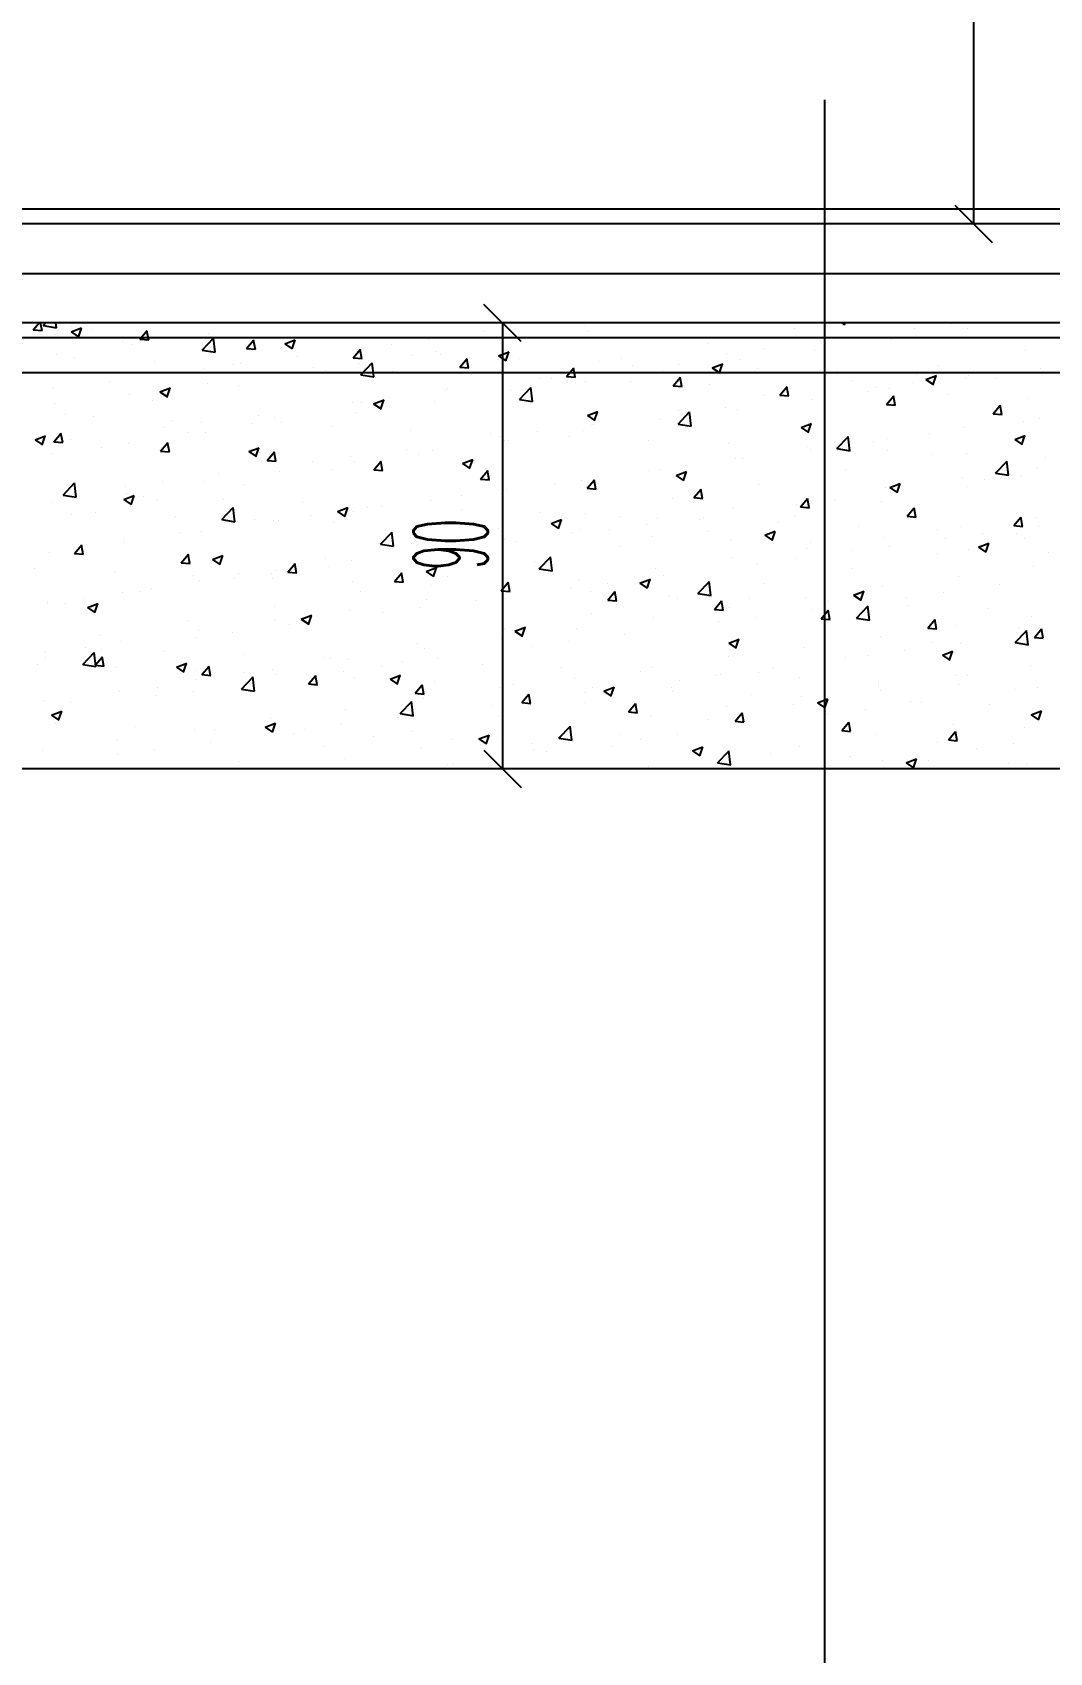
# Model space of a CAD drawing. Extents: x 78 to 306, y -397 to 18.
# Drawn here: x 271.3512 to 271.3922, y -396.7772 to -396.7118 of the extents above; entities that cross this region are included whole.
import ezdxf

# ---------------------------------------------------------------- set-up
doc = ezdxf.new("R2010")
doc.units = 0
doc.header["$LTSCALE"] = 0.5
doc.header["$MEASUREMENT"] = 0
doc.linetypes.add('DASHDOT2', pattern=[0.5, 0.25, -0.125, 0, -0.125])
doc.layers.get('0').update_dxf_attribs({"linetype": 'CONTINUOUS'})
for name, color, linetype in [('AKS', 5, 'DASHDOT2'), ('DUVAR', 6, 'CONTINUOUS'), ('MERDIVEN', 3, 'CONTINUOUS'), ('OLCU', 31, 'CONTINUOUS'), ('SIVA', 7, 'CONTINUOUS'), ('TARAMA', 8, 'CONTINUOUS')]:
    doc.layers.add(name, color=color, linetype=linetype)
doc.styles.add('OLCUIC', font='ROMANS.SHX', dxfattribs={"width": 0.4, "height": 0.15})

msp = doc.modelspace()

# ---------------------------------------------------------------- linework, layer by layer
at = {"color": 0, "linetype": 'ByBlock'}
for p, q in [((271.388394, -396.71881), (271.389894, -396.72031)), ((271.370894, -396.72431), (271.369394, -396.72281)), ((271.369394, -396.74081), (271.370894, -396.74231))]:
    msp.add_line(p, q, dxfattribs=at)
at = {"layer": 'AKS'}
for p, q in [((271.383144, -396.83956), (271.383144, -396.35156)), ((271.333144, -396.72156), (271.625144, -396.72156)), ((271.333144, -396.72556), (271.629144, -396.72556))]:
    msp.add_line(p, q, dxfattribs=at)
at = {"layer": 'DUVAR'}
for p, q in [((271.422144, -396.71956), (271.335644, -396.71956)), ((271.422144, -396.72356), (271.335644, -396.72356))]:
    msp.add_line(p, q, dxfattribs=at)
at = {"layer": 'MERDIVEN'}
msp.add_line((271.404144, -396.74156), (271.262144, -396.74156), dxfattribs=at)
at = {"layer": 'OLCU', "ltscale": 1.4}
for p, q in [((271.389144, -396.61356), (271.389144, -396.71956)), ((271.370144, -396.72356), (271.370144, -396.74156))]:
    msp.add_line(p, q, dxfattribs=at)
at = {"layer": 'SIVA', "ltscale": 1.4}
for p, q in [((271.336244, -396.71896), (271.421544, -396.71896)), ((271.421544, -396.72416), (271.335644, -396.72416))]:
    msp.add_line(p, q, dxfattribs=at)
at = {"layer": 'TARAMA'}
for p, q in [((271.351208, -396.72384), (271.351442, -396.72356)), ((271.351208, -396.72384), (271.351566, -396.723871)), ((271.351561, -396.723872), (271.351503, -396.72356)), ((271.351612, -396.723668), (271.351716, -396.72356)), ((271.351612, -396.723668), (271.352146, -396.723751)), ((271.35214, -396.723751), (271.352118, -396.72356)), ((271.352737, -396.723924), (271.353157, -396.723763)), ((271.352737, -396.723924), (271.353035, -396.724125)), ((271.352754, -396.723692), (271.352754, -396.723692)), ((271.35303, -396.724127), (271.353151, -396.723764)), ((271.353599, -396.723843), (271.353599, -396.723843)), ((271.355511, -396.724216), (271.355801, -396.723871)), ((271.355864, -396.724249), (271.355795, -396.723873)), ((271.358295, -396.723986), (271.358295, -396.723986)), ((271.361376, -396.723564), (271.361376, -396.723564)), ((271.36942, -396.723919), (271.36942, -396.723919)), ((271.373501, -396.723668), (271.373501, -396.723668)), ((271.373561, -396.723921), (271.373561, -396.723921)), ((271.381937, -396.723784), (271.381937, -396.723784)), ((271.383839, -396.72356), (271.383945, -396.723632)), ((271.383939, -396.723633), (271.383964, -396.72356)), ((271.386759, -396.723795), (271.386759, -396.723795)), ((271.388261, -396.723597), (271.388261, -396.723597)), ((271.388913, -396.723789), (271.388913, -396.723789)), ((271.351622, -396.724164), (271.351622, -396.724164)), ((271.352097, -396.724041), (271.352097, -396.724041)), ((271.354825, -396.724299), (271.354825, -396.724299)), ((271.355179, -396.724436), (271.355179, -396.724436)), ((271.355511, -396.724216), (271.35587, -396.724247)), ((271.358016, -396.724661), (271.358483, -396.724174)), ((271.358016, -396.724661), (271.358549, -396.724744)), ((271.358028, -396.724435), (271.358028, -396.724435)), ((271.358543, -396.724744), (271.358477, -396.724174)), ((271.359815, -396.724593), (271.360104, -396.724248)), ((271.359815, -396.724593), (271.360173, -396.724624)), ((271.360168, -396.724625), (271.360098, -396.724249)), ((271.361231, -396.72457), (271.361231, -396.72457)), ((271.36136, -396.724404), (271.36178, -396.724243)), ((271.36136, -396.724404), (271.361658, -396.724606)), ((271.361652, -396.724607), (271.361774, -396.724245)), ((271.364118, -396.724969), (271.364408, -396.724624)), ((271.364471, -396.725002), (271.364402, -396.724626)), ((271.365646, -396.724415), (271.365646, -396.724415)), ((271.367148, -396.724218), (271.367148, -396.724218)), ((271.370002, -396.724269), (271.370002, -396.724269)), ((271.370531, -396.724305), (271.370531, -396.724305)), ((271.378438, -396.724385), (271.378438, -396.724385)), ((271.380697, -396.724593), (271.380697, -396.724593)), ((271.382716, -396.724661), (271.382716, -396.724661)), ((271.382969, -396.724293), (271.382969, -396.724293)), ((271.385832, -396.724212), (271.385832, -396.724212)), ((271.391227, -396.724683), (271.391227, -396.724683)), ((271.352148, -396.72482), (271.352148, -396.72482)), ((271.352888, -396.72497), (271.352888, -396.72497)), ((271.35609, -396.725105), (271.35609, -396.725105)), ((271.359293, -396.725241), (271.359293, -396.725241)), ((271.359584, -396.725213), (271.359584, -396.725213)), ((271.361857, -396.724914), (271.361857, -396.724914)), ((271.364118, -396.724969), (271.364477, -396.725)), ((271.364334, -396.725177), (271.364334, -396.725177)), ((271.364419, -396.725654), (271.364886, -396.725167)), ((271.364434, -396.724705), (271.364434, -396.724705)), ((271.364947, -396.725737), (271.36488, -396.725167)), ((271.366503, -396.724869), (271.366503, -396.724869)), ((271.36745, -396.724727), (271.36745, -396.724727)), ((271.367637, -396.724841), (271.367637, -396.724841)), ((271.368422, -396.725346), (271.368711, -396.725001)), ((271.368422, -396.725346), (271.368781, -396.725377)), ((271.368775, -396.725378), (271.368705, -396.725002)), ((271.369983, -396.724885), (271.370403, -396.724724)), ((271.369983, -396.724885), (271.370281, -396.725086)), ((271.370275, -396.725088), (271.370397, -396.724725)), ((271.37084, -396.724976), (271.37084, -396.724976)), ((271.374043, -396.725111), (271.374043, -396.725111)), ((271.374939, -396.724985), (271.374939, -396.724985)), ((271.375406, -396.725289), (271.375406, -396.725289)), ((271.377246, -396.725247), (271.377246, -396.725247)), ((271.378605, -396.725365), (271.379025, -396.725204)), ((271.378898, -396.725568), (271.37902, -396.725206)), ((271.379195, -396.72479), (271.379195, -396.72479)), ((271.379685, -396.725046), (271.379685, -396.725046)), ((271.387728, -396.725283), (271.387728, -396.725283)), ((271.354293, -396.72591), (271.354293, -396.72591)), ((271.358082, -396.725411), (271.358082, -396.725411)), ((271.358222, -396.725984), (271.358222, -396.725984)), ((271.361303, -396.725561), (271.361303, -396.725561)), ((271.362496, -396.725376), (271.362496, -396.725376)), ((271.363004, -396.72547), (271.363004, -396.72547)), ((271.364419, -396.725654), (271.364953, -396.725737)), ((271.365699, -396.725511), (271.365699, -396.725511)), ((271.368902, -396.725647), (271.368902, -396.725647)), ((271.37144, -396.725586), (271.37144, -396.725586)), ((271.371631, -396.725786), (271.371631, -396.725786)), ((271.372105, -396.725782), (271.372105, -396.725782)), ((271.372725, -396.725722), (271.373015, -396.725377)), ((271.372725, -396.725722), (271.373084, -396.725753)), ((271.373078, -396.725755), (271.373009, -396.725379)), ((271.373133, -396.725588), (271.373133, -396.725588)), ((271.373488, -396.725918), (271.373488, -396.725918)), ((271.375308, -396.725917), (271.375308, -396.725917)), ((271.376605, -396.725468), (271.376605, -396.725468)), ((271.377029, -396.726099), (271.377318, -396.725754)), ((271.377382, -396.726131), (271.377313, -396.725755)), ((271.378605, -396.725365), (271.378904, -396.725567)), ((271.380449, -396.725382), (271.380449, -396.725382)), ((271.383652, -396.725517), (271.383652, -396.725517)), ((271.384229, -396.725884), (271.384229, -396.725884)), ((271.386682, -396.725963), (271.386682, -396.725963)), ((271.386855, -396.725653), (271.386855, -396.725653)), ((271.387228, -396.725846), (271.387648, -396.725685)), ((271.387228, -396.725846), (271.387527, -396.726047)), ((271.387521, -396.726049), (271.387642, -396.725686)), ((271.38884, -396.725787), (271.38884, -396.725787)), ((271.388955, -396.725664), (271.388955, -396.725664)), ((271.390058, -396.725788), (271.390058, -396.725788)), ((271.39187, -396.725402), (271.39187, -396.725402)), ((271.352021, -396.726209), (271.352021, -396.726209)), ((271.355106, -396.726433), (271.355106, -396.726433)), ((271.356318, -396.72634), (271.356739, -396.726178)), ((271.356318, -396.72634), (271.356617, -396.726541)), ((271.356611, -396.726542), (271.356733, -396.72618)), ((271.359505, -396.72607), (271.359505, -396.72607)), ((271.36557, -396.726584), (271.36557, -396.726584)), ((271.367842, -396.726285), (271.367842, -396.726285)), ((271.367941, -396.726187), (271.367941, -396.726187)), ((271.370458, -396.726302), (271.370458, -396.726302)), ((271.370822, -396.726647), (271.37129, -396.72616)), ((271.370822, -396.726647), (271.371356, -396.72673)), ((271.37135, -396.72673), (271.371284, -396.72616)), ((271.377029, -396.726099), (271.377388, -396.72613)), ((271.378511, -396.726053), (271.378511, -396.726053)), ((271.38073, -396.726484), (271.38073, -396.726484)), ((271.381333, -396.726475), (271.381622, -396.72613)), ((271.381333, -396.726475), (271.381691, -396.726506)), ((271.381685, -396.726508), (271.381616, -396.726132)), ((271.381714, -396.726188), (271.381714, -396.726188)), ((271.384917, -396.726323), (271.384917, -396.726323)), ((271.38518, -396.726161), (271.38518, -396.726161)), ((271.385636, -396.726852), (271.385925, -396.726507)), ((271.385759, -396.726209), (271.385759, -396.726209)), ((271.385989, -396.726884), (271.38592, -396.726508)), ((271.38812, -396.726459), (271.38812, -396.726459)), ((271.391323, -396.726594), (271.391323, -396.726594)), ((271.352075, -396.726818), (271.352075, -396.726818)), ((271.352507, -396.727272), (271.352507, -396.727272)), ((271.356006, -396.726671), (271.356006, -396.726671)), ((271.360278, -396.727281), (271.360278, -396.727281)), ((271.364068, -396.726782), (271.364068, -396.726782)), ((271.364261, -396.727174), (271.364261, -396.727174)), ((271.364442, -396.726787), (271.364442, -396.726787)), ((271.364941, -396.72682), (271.365361, -396.726659)), ((271.364941, -396.72682), (271.36524, -396.727021)), ((271.365234, -396.727023), (271.365355, -396.72666)), ((271.367377, -396.726724), (271.367377, -396.726724)), ((271.373564, -396.727301), (271.373984, -396.727139)), ((271.373564, -396.727301), (271.373862, -396.727502)), ((271.373857, -396.727503), (271.373978, -396.727141)), ((271.377226, -396.72764), (271.377693, -396.727153)), ((271.377231, -396.727085), (271.377231, -396.727085)), ((271.377617, -396.727157), (271.377617, -396.727157)), ((271.377754, -396.727723), (271.377687, -396.727154)), ((271.379119, -396.726959), (271.379119, -396.726959)), ((271.379612, -396.727043), (271.379612, -396.727043)), ((271.381391, -396.72666), (271.381391, -396.72666)), ((271.382643, -396.726659), (271.382643, -396.726659)), ((271.385636, -396.726852), (271.385995, -396.726883)), ((271.38994, -396.727228), (271.390229, -396.726883)), ((271.38994, -396.727228), (271.390298, -396.72726)), ((271.390293, -396.727261), (271.390223, -396.726885)), ((271.353632, -396.727349), (271.353632, -396.727349)), ((271.356504, -396.727778), (271.356504, -396.727778)), ((271.356835, -396.727485), (271.356835, -396.727485)), ((271.358006, -396.72758), (271.358006, -396.72758)), ((271.360038, -396.72762), (271.360038, -396.72762)), ((271.360943, -396.727388), (271.360943, -396.727388)), ((271.36123, -396.727558), (271.36123, -396.727558)), ((271.36324, -396.727755), (271.36324, -396.727755)), ((271.366443, -396.727891), (271.366443, -396.727891)), ((271.371555, -396.727955), (271.371555, -396.727955)), ((271.373415, -396.727915), (271.373415, -396.727915)), ((271.373731, -396.727686), (271.373731, -396.727686)), ((271.373827, -396.727656), (271.373827, -396.727656)), ((271.376532, -396.727465), (271.376532, -396.727465)), ((271.377226, -396.72764), (271.377759, -396.727723)), ((271.382187, -396.727781), (271.382607, -396.72762)), ((271.382187, -396.727781), (271.382485, -396.727982)), ((271.382479, -396.727984), (271.382601, -396.727621)), ((271.388767, -396.727784), (271.388767, -396.727784)), ((271.391166, -396.727532), (271.391166, -396.727532)), ((271.391797, -396.7274), (271.391797, -396.7274)), ((271.351277, -396.728275), (271.351697, -396.728113)), ((271.351277, -396.728275), (271.351576, -396.728476)), ((271.35157, -396.728477), (271.351691, -396.728115)), ((271.35204, -396.728353), (271.352329, -396.728008)), ((271.35204, -396.728353), (271.352399, -396.728384)), ((271.352393, -396.728385), (271.352324, -396.728009)), ((271.352715, -396.728277), (271.352715, -396.728277)), ((271.353944, -396.728589), (271.353944, -396.728589)), ((271.355033, -396.728431), (271.355033, -396.728431)), ((271.356344, -396.728729), (271.356633, -396.728384)), ((271.356697, -396.728762), (271.356627, -396.728386)), ((271.357443, -396.727988), (271.357443, -396.727988)), ((271.358149, -396.727981), (271.358149, -396.727981)), ((271.3599, -396.728755), (271.36032, -396.728594)), ((271.360192, -396.728958), (271.360314, -396.728595)), ((271.369646, -396.728026), (271.369646, -396.728026)), ((271.370053, -396.728153), (271.370053, -396.728153)), ((271.370232, -396.728286), (271.370232, -396.728286)), ((271.370385, -396.728299), (271.370385, -396.728299)), ((271.372849, -396.728161), (271.372849, -396.728161)), ((271.376052, -396.728297), (271.376052, -396.728297)), ((271.379255, -396.728432), (271.379255, -396.728432)), ((271.382458, -396.728567), (271.382458, -396.728567)), ((271.383602, -396.728527), (271.383602, -396.728527)), ((271.383629, -396.728634), (271.384097, -396.728146)), ((271.384157, -396.728717), (271.384091, -396.728147)), ((271.385104, -396.72833), (271.385104, -396.72833)), ((271.385686, -396.728206), (271.385686, -396.728206)), ((271.387376, -396.728031), (271.387376, -396.728031)), ((271.39081, -396.728262), (271.39123, -396.7281)), ((271.39081, -396.728262), (271.391108, -396.728463)), ((271.390979, -396.728263), (271.390979, -396.728263)), ((271.391102, -396.728464), (271.391224, -396.728102)), ((271.352002, -396.728815), (271.352002, -396.728815)), ((271.356344, -396.728729), (271.356702, -396.728761)), ((271.3599, -396.728755), (271.360198, -396.728957)), ((271.360647, -396.729106), (271.360937, -396.728761)), ((271.360647, -396.729106), (271.361006, -396.729137)), ((271.361, -396.729139), (271.360931, -396.728762)), ((271.362489, -396.729148), (271.362489, -396.729148)), ((271.363991, -396.728951), (271.363991, -396.728951)), ((271.364188, -396.729172), (271.364188, -396.729172)), ((271.364951, -396.729482), (271.36524, -396.729137)), ((271.365304, -396.729515), (271.365234, -396.729139)), ((271.366264, -396.728651), (271.366264, -396.728651)), ((271.366733, -396.728887), (271.366733, -396.728887)), ((271.367304, -396.728722), (271.367304, -396.728722)), ((271.368523, -396.729236), (271.368943, -396.729075)), ((271.368523, -396.729236), (271.368821, -396.729437)), ((271.368815, -396.729439), (271.368937, -396.729076)), ((271.379539, -396.72904), (271.379539, -396.72904)), ((271.379813, -396.729026), (271.379813, -396.729026)), ((271.38257, -396.728656), (271.38257, -396.728656)), ((271.383629, -396.728634), (271.384163, -396.728716)), ((271.385661, -396.728702), (271.385661, -396.728702)), ((271.38748, -396.728863), (271.38748, -396.728863)), ((271.388864, -396.728838), (271.388864, -396.728838)), ((271.390033, -396.729627), (271.3905, -396.72914)), ((271.39056, -396.72971), (271.390494, -396.72914)), ((271.392067, -396.728973), (271.392067, -396.728973)), ((271.3587, -396.729647), (271.3587, -396.729647)), ((271.361157, -396.729556), (271.361157, -396.729556)), ((271.363234, -396.729488), (271.363234, -396.729488)), ((271.364951, -396.729482), (271.36531, -396.729514)), ((271.369254, -396.729859), (271.369544, -396.729514)), ((271.369254, -396.729859), (271.369613, -396.72989)), ((271.369607, -396.729892), (271.369538, -396.729515)), ((271.373342, -396.729913), (271.373342, -396.729913)), ((271.373558, -396.730235), (271.373847, -396.729891)), ((271.373911, -396.730268), (271.373841, -396.729892)), ((271.376038, -396.729523), (271.376038, -396.729523)), ((271.376459, -396.729463), (271.376459, -396.729463)), ((271.377145, -396.729716), (271.377566, -396.729555)), ((271.377145, -396.729716), (271.377444, -396.729918)), ((271.377438, -396.729919), (271.37756, -396.729557)), ((271.37754, -396.729326), (271.37754, -396.729326)), ((271.383981, -396.729464), (271.383981, -396.729464)), ((271.388694, -396.729781), (271.388694, -396.729781)), ((271.389587, -396.729898), (271.389587, -396.729898)), ((271.390033, -396.729627), (271.390566, -396.729709)), ((271.391089, -396.7297), (271.391089, -396.7297)), ((271.391725, -396.729397), (271.391725, -396.729397)), ((271.352408, -396.730506), (271.352875, -396.730019)), ((271.352408, -396.730506), (271.352941, -396.730589)), ((271.352463, -396.730415), (271.352463, -396.730415)), ((271.352935, -396.730589), (271.352869, -396.730019)), ((271.354859, -396.73069), (271.355279, -396.730529)), ((271.354925, -396.730144), (271.354925, -396.730144)), ((271.35496, -396.730428), (271.35496, -396.730428)), ((271.355151, -396.730893), (271.355273, -396.730531)), ((271.355666, -396.73055), (271.355666, -396.73055)), ((271.356427, -396.729946), (271.356427, -396.729946)), ((271.358076, -396.729978), (271.358076, -396.729978)), ((271.359735, -396.730088), (271.359735, -396.730088)), ((271.368474, -396.730519), (271.368474, -396.730519)), ((271.369976, -396.730321), (271.369976, -396.730321)), ((271.370312, -396.730297), (271.370312, -396.730297)), ((271.372249, -396.730022), (271.372249, -396.730022)), ((271.373558, -396.730235), (271.373917, -396.730267)), ((271.377862, -396.730612), (271.378151, -396.730267)), ((271.378214, -396.730645), (271.378145, -396.730268)), ((271.380482, -396.730064), (271.380482, -396.730064)), ((271.385613, -396.730204), (271.385613, -396.730204)), ((271.385768, -396.730197), (271.386188, -396.730036)), ((271.385768, -396.730197), (271.386067, -396.730398)), ((271.385798, -396.730397), (271.385798, -396.730397)), ((271.386061, -396.7304), (271.386182, -396.730037)), ((271.388918, -396.730181), (271.388918, -396.730181)), ((271.351929, -396.730812), (271.351929, -396.730812)), ((271.353728, -396.731221), (271.353728, -396.731221)), ((271.354859, -396.73069), (271.355157, -396.730892)), ((271.356236, -396.730689), (271.356236, -396.730689)), ((271.358811, -396.731499), (271.359278, -396.731012)), ((271.358869, -396.730686), (271.358869, -396.730686)), ((271.359339, -396.731582), (271.359272, -396.731012)), ((271.362072, -396.730821), (271.362072, -396.730821)), ((271.363481, -396.731171), (271.363901, -396.73101)), ((271.363481, -396.731171), (271.36378, -396.731372)), ((271.363774, -396.731374), (271.363896, -396.731011)), ((271.364115, -396.731169), (271.364115, -396.731169)), ((271.364685, -396.731018), (271.364685, -396.731018)), ((271.365275, -396.730956), (271.365275, -396.730956)), ((271.367231, -396.730719), (271.367231, -396.730719)), ((271.368478, -396.731092), (271.368478, -396.731092)), ((271.371681, -396.731227), (271.371681, -396.731227)), ((271.376983, -396.730665), (271.376983, -396.730665)), ((271.377862, -396.730612), (271.37822, -396.730643)), ((271.379466, -396.731038), (271.379466, -396.731038)), ((271.382024, -396.730894), (271.382024, -396.730894)), ((271.382165, -396.730988), (271.382454, -396.730644)), ((271.382165, -396.730988), (271.382524, -396.73102)), ((271.382518, -396.731021), (271.382449, -396.730645)), ((271.382497, -396.730654), (271.382497, -396.730654)), ((271.383526, -396.730696), (271.383526, -396.730696)), ((271.385419, -396.730781), (271.385419, -396.730781)), ((271.386469, -396.731365), (271.386758, -396.73102)), ((271.386822, -396.731398), (271.386752, -396.731022)), ((271.352737, -396.731289), (271.352737, -396.731289)), ((271.356931, -396.731356), (271.356931, -396.731356)), ((271.358811, -396.731499), (271.359345, -396.731582)), ((271.360134, -396.731492), (271.360134, -396.731492)), ((271.360911, -396.731515), (271.360911, -396.731515)), ((271.361084, -396.731553), (271.361084, -396.731553)), ((271.362413, -396.731317), (271.362413, -396.731317)), ((271.363337, -396.731627), (271.363337, -396.731627)), ((271.36654, -396.731762), (271.36654, -396.731762)), ((271.369985, -396.731866), (271.369985, -396.731866)), ((271.372104, -396.731652), (271.372524, -396.73149)), ((271.372104, -396.731652), (271.372403, -396.731853)), ((271.372397, -396.731854), (271.372518, -396.731492)), ((271.373484, -396.731266), (271.373484, -396.731266)), ((271.374884, -396.731362), (271.374884, -396.731362)), ((271.375962, -396.731692), (271.375962, -396.731692)), ((271.376386, -396.73146), (271.376386, -396.73146)), ((271.378087, -396.731498), (271.378087, -396.731498)), ((271.378234, -396.731393), (271.378234, -396.731393)), ((271.38129, -396.731633), (271.38129, -396.731633)), ((271.38192, -396.731382), (271.38192, -396.731382)), ((271.384493, -396.731768), (271.384493, -396.731768)), ((271.386469, -396.731365), (271.386827, -396.731396)), ((271.388621, -396.731779), (271.388621, -396.731779)), ((271.390772, -396.731741), (271.391062, -396.731397)), ((271.390772, -396.731741), (271.391131, -396.731773)), ((271.391125, -396.731774), (271.391056, -396.731398)), ((271.391652, -396.731394), (271.391652, -396.731394)), ((271.391783, -396.731768), (271.391783, -396.731768)), ((271.352873, -396.732866), (271.353162, -396.732521)), ((271.353226, -396.732899), (271.353156, -396.732523)), ((271.353347, -396.732511), (271.353347, -396.732511)), ((271.354849, -396.732313), (271.354849, -396.732313)), ((271.354887, -396.732425), (271.354887, -396.732425)), ((271.357121, -396.732014), (271.357121, -396.732014)), ((271.358003, -396.731976), (271.358003, -396.731976)), ((271.365214, -396.732492), (271.365682, -396.732005)), ((271.365214, -396.732492), (271.365748, -396.732575)), ((271.365742, -396.732575), (271.365676, -396.732005)), ((271.366485, -396.732467), (271.366485, -396.732467)), ((271.369743, -396.731898), (271.369743, -396.731898)), ((271.370239, -396.732294), (271.370239, -396.732294)), ((271.37067, -396.732389), (271.37067, -396.732389)), ((271.372946, -396.732033), (271.372946, -396.732033)), ((271.373269, -396.73191), (271.373269, -396.73191)), ((271.37446, -396.73189), (271.37446, -396.73189)), ((271.376149, -396.732168), (271.376149, -396.732168)), ((271.37842, -396.731982), (271.37842, -396.731982)), ((271.379352, -396.732304), (271.379352, -396.732304)), ((271.380727, -396.732132), (271.381147, -396.731971)), ((271.380727, -396.732132), (271.381025, -396.732333)), ((271.381019, -396.732335), (271.381141, -396.731972)), ((271.382555, -396.732439), (271.382555, -396.732439)), ((271.38554, -396.732201), (271.38554, -396.732201)), ((271.387696, -396.731904), (271.387696, -396.731904)), ((271.388009, -396.732265), (271.388009, -396.732265)), ((271.38935, -396.732613), (271.38977, -396.732451)), ((271.389511, -396.732067), (271.389511, -396.732067)), ((271.389642, -396.732815), (271.389764, -396.732453)), ((271.390898, -396.732039), (271.390898, -396.732039)), ((271.391209, -396.73228), (271.391209, -396.73228)), ((271.351857, -396.73281), (271.351857, -396.73281)), ((271.352873, -396.732866), (271.353231, -396.732897)), ((271.357176, -396.733242), (271.357466, -396.732898)), ((271.357529, -396.733275), (271.35746, -396.732899)), ((271.35844, -396.733106), (271.35886, -396.732945)), ((271.35844, -396.733106), (271.358738, -396.733307)), ((271.358733, -396.733309), (271.358854, -396.732946)), ((271.362986, -396.733068), (271.362986, -396.733068)), ((271.364042, -396.733166), (271.364042, -396.733166)), ((271.366896, -396.732886), (271.366896, -396.732886)), ((271.367158, -396.732717), (271.367158, -396.732717)), ((271.368398, -396.732688), (271.368398, -396.732688)), ((271.371422, -396.733184), (271.371422, -396.733184)), ((271.371618, -396.733485), (271.372085, -396.732998)), ((271.372146, -396.733568), (271.372079, -396.732998)), ((271.374921, -396.732583), (271.374921, -396.732583)), ((271.379393, -396.733035), (271.379393, -396.733035)), ((271.381947, -396.733063), (271.381947, -396.733063)), ((271.382424, -396.732651), (271.382424, -396.732651)), ((271.38422, -396.732764), (271.38422, -396.732764)), ((271.385758, -396.732574), (271.385758, -396.732574)), ((271.38771, -396.732881), (271.38771, -396.732881)), ((271.388961, -396.73271), (271.388961, -396.73271)), ((271.38935, -396.732613), (271.389648, -396.732814)), ((271.392164, -396.732845), (271.392164, -396.732845)), ((271.35127, -396.733465), (271.35127, -396.733465)), ((271.354472, -396.7336), (271.354472, -396.7336)), ((271.357176, -396.733242), (271.357535, -396.733274)), ((271.357675, -396.733736), (271.357675, -396.733736)), ((271.359487, -396.733668), (271.359487, -396.733668)), ((271.360834, -396.733684), (271.360834, -396.733684)), ((271.361011, -396.733551), (271.361011, -396.733551)), ((271.36148, -396.733619), (271.361769, -396.733274)), ((271.36148, -396.733619), (271.361838, -396.73365)), ((271.361833, -396.733652), (271.361763, -396.733276)), ((271.363107, -396.733384), (271.363107, -396.733384)), ((271.365783, -396.733995), (271.366073, -396.733651)), ((271.366136, -396.734028), (271.366067, -396.733652)), ((271.367063, -396.733587), (271.367483, -396.733425)), ((271.367063, -396.733587), (271.367361, -396.733788)), ((271.367355, -396.733789), (271.367477, -396.733427)), ((271.367923, -396.733784), (271.367923, -396.733784)), ((271.371618, -396.733485), (271.372152, -396.733568)), ((271.376313, -396.733457), (271.376313, -396.733457)), ((271.376656, -396.733759), (271.376656, -396.733759)), ((271.380445, -396.73326), (271.380445, -396.73326)), ((271.384211, -396.733482), (271.384211, -396.733482)), ((271.388548, -396.733776), (271.388548, -396.733776)), ((271.391579, -396.733392), (271.391579, -396.733392)), ((271.354814, -396.734423), (271.354814, -396.734423)), ((271.355543, -396.73438), (271.355543, -396.73438)), ((271.355988, -396.734269), (271.355988, -396.734269)), ((271.357931, -396.733973), (271.357931, -396.733973)), ((271.359332, -396.733881), (271.359332, -396.733881)), ((271.360878, -396.733871), (271.360878, -396.733871)), ((271.364081, -396.734006), (271.364081, -396.734006)), ((271.364424, -396.734385), (271.364424, -396.734385)), ((271.365783, -396.733995), (271.366142, -396.734027)), ((271.367284, -396.734142), (271.367284, -396.734142)), ((271.370087, -396.734372), (271.370376, -396.734027)), ((271.370087, -396.734372), (271.370446, -396.734403)), ((271.370166, -396.734291), (271.370166, -396.734291)), ((271.37044, -396.734405), (271.37037, -396.734029)), ((271.370487, -396.734277), (271.370487, -396.734277)), ((271.372881, -396.734256), (271.372881, -396.734256)), ((271.373196, -396.733907), (271.373196, -396.733907)), ((271.37369, -396.734412), (271.37369, -396.734412)), ((271.374383, -396.734058), (271.374383, -396.734058)), ((271.374391, -396.734748), (271.37468, -396.734404)), ((271.374743, -396.734781), (271.374674, -396.734405)), ((271.375686, -396.734067), (271.376106, -396.733906)), ((271.375686, -396.734067), (271.375984, -396.734269)), ((271.375978, -396.73427), (271.3761, -396.733907)), ((271.378021, -396.734478), (271.378489, -396.733991)), ((271.378021, -396.734478), (271.378555, -396.734561)), ((271.378549, -396.734561), (271.378483, -396.733991)), ((271.380712, -396.734082), (271.380712, -396.734082)), ((271.384308, -396.734548), (271.384728, -396.734386)), ((271.384601, -396.734751), (271.384723, -396.734388)), ((271.385467, -396.734198), (271.385467, -396.734198)), ((271.387932, -396.734433), (271.387932, -396.734433)), ((271.390205, -396.734134), (271.390205, -396.734134)), ((271.351769, -396.734877), (271.351769, -396.734877)), ((271.351784, -396.734807), (271.351784, -396.734807)), ((271.352489, -396.734869), (271.352489, -396.734869)), ((271.353271, -396.734679), (271.353271, -396.734679)), ((271.353399, -396.735041), (271.353819, -396.73488)), ((271.353399, -396.735041), (271.353697, -396.735243)), ((271.353691, -396.735244), (271.353813, -396.734882)), ((271.360925, -396.734986), (271.360925, -396.734986)), ((271.36682, -396.735054), (271.36682, -396.735054)), ((271.367085, -396.734714), (271.367085, -396.734714)), ((271.369092, -396.734755), (271.369092, -396.734755)), ((271.374391, -396.734748), (271.374749, -396.73478)), ((271.376893, -396.734548), (271.376893, -396.734548)), ((271.377213, -396.734683), (271.377213, -396.734683)), ((271.378694, -396.735125), (271.378983, -396.73478)), ((271.378694, -396.735125), (271.379053, -396.735156)), ((271.379047, -396.735158), (271.378978, -396.734782)), ((271.37932, -396.735032), (271.37932, -396.735032)), ((271.380096, -396.734683), (271.380096, -396.734683)), ((271.382351, -396.734648), (271.382351, -396.734648)), ((271.382641, -396.73513), (271.382641, -396.73513)), ((271.382998, -396.735501), (271.383287, -396.735157)), ((271.383299, -396.734818), (271.383299, -396.734818)), ((271.384308, -396.734548), (271.384607, -396.734749)), ((271.384425, -396.735471), (271.384892, -396.734984)), ((271.384952, -396.735554), (271.384886, -396.734985)), ((271.38643, -396.734631), (271.38643, -396.734631)), ((271.386502, -396.734954), (271.386502, -396.734954)), ((271.389705, -396.735089), (271.389705, -396.735089)), ((271.357426, -396.735586), (271.357426, -396.735586)), ((271.360938, -396.735548), (271.360938, -396.735548)), ((271.361528, -396.735751), (271.361528, -396.735751)), ((271.362021, -396.735522), (271.362442, -396.735361)), ((271.362021, -396.735522), (271.36232, -396.735723)), ((271.362314, -396.735725), (271.362436, -396.735362)), ((271.363969, -396.735164), (271.363969, -396.735164)), ((271.365318, -396.735252), (271.365318, -396.735252)), ((271.373714, -396.735283), (271.373714, -396.735283)), ((271.37624, -396.735455), (271.37624, -396.735455)), ((271.378867, -396.735627), (271.378867, -396.735627)), ((271.380369, -396.735429), (271.380369, -396.735429)), ((271.382998, -396.735501), (271.383356, -396.735533)), ((271.38335, -396.735534), (271.383281, -396.735158)), ((271.384425, -396.735471), (271.384958, -396.735554)), ((271.387301, -396.735878), (271.38759, -396.735533)), ((271.387654, -396.735911), (271.387585, -396.735535)), ((271.388475, -396.735773), (271.388475, -396.735773)), ((271.391506, -396.735389), (271.391506, -396.735389)), ((271.353927, -396.736187), (271.353927, -396.736187)), ((271.354741, -396.73642), (271.354741, -396.73642)), ((271.357754, -396.736248), (271.357754, -396.736248)), ((271.357858, -396.73597), (271.357858, -396.73597)), ((271.359256, -396.73605), (271.359256, -396.73605)), ((271.370093, -396.736289), (271.370093, -396.736289)), ((271.370215, -396.735884), (271.370215, -396.735884)), ((271.370644, -396.736002), (271.371064, -396.735841)), ((271.370644, -396.736002), (271.370943, -396.736204)), ((271.370937, -396.736205), (271.371058, -396.735843)), ((271.372805, -396.736425), (271.372805, -396.736425)), ((271.373123, -396.735905), (271.373123, -396.735905)), ((271.375077, -396.736126), (271.375077, -396.736126)), ((271.379267, -396.736483), (271.379687, -396.736322)), ((271.37956, -396.736686), (271.379681, -396.736323)), ((271.385394, -396.736196), (271.385394, -396.736196)), ((271.387301, -396.735878), (271.38766, -396.735909)), ((271.387462, -396.736461), (271.387462, -396.736461)), ((271.390828, -396.736464), (271.391296, -396.735977)), ((271.390828, -396.736464), (271.391362, -396.736547)), ((271.390962, -396.73586), (271.390962, -396.73586)), ((271.391356, -396.736547), (271.39129, -396.735978)), ((271.391605, -396.736254), (271.391894, -396.73591)), ((271.391605, -396.736254), (271.391963, -396.736286)), ((271.391958, -396.736287), (271.391888, -396.735911)), ((271.351692, -396.737046), (271.351692, -396.737046)), ((271.351711, -396.736804), (271.351711, -396.736804)), ((271.353203, -396.737344), (271.35367, -396.736857)), ((271.353304, -396.736666), (271.353304, -396.736666)), ((271.353731, -396.737427), (271.353664, -396.736857)), ((271.353705, -396.737379), (271.353994, -396.737034)), ((271.353965, -396.736747), (271.353965, -396.736747)), ((271.354058, -396.737412), (271.353989, -396.737036)), ((271.356507, -396.736802), (271.356507, -396.736802)), ((271.35971, -396.736937), (271.35971, -396.736937)), ((271.362913, -396.737072), (271.362913, -396.737072)), ((271.363216, -396.737085), (271.363216, -396.737085)), ((271.366715, -396.736485), (271.366715, -396.736485)), ((271.367012, -396.736711), (271.367012, -396.736711)), ((271.371303, -396.736623), (271.371303, -396.736623)), ((271.379247, -396.73703), (271.379247, -396.73703)), ((271.379267, -396.736483), (271.379565, -396.736684)), ((271.382278, -396.736646), (271.382278, -396.736646)), ((271.383963, -396.737062), (271.383963, -396.737062)), ((271.384852, -396.736998), (271.384852, -396.736998)), ((271.386354, -396.7368), (271.386354, -396.7368)), ((271.38789, -396.736963), (271.38831, -396.736802)), ((271.38789, -396.736963), (271.388188, -396.737165)), ((271.388182, -396.737166), (271.388304, -396.736804)), ((271.388626, -396.736501), (271.388626, -396.736501)), ((271.351366, -396.737337), (271.351366, -396.737337)), ((271.353203, -396.737344), (271.353737, -396.737426)), ((271.353705, -396.737379), (271.354064, -396.73741)), ((271.354569, -396.737472), (271.354569, -396.737472)), ((271.35698, -396.737457), (271.3574, -396.737296)), ((271.35698, -396.737457), (271.357279, -396.737658)), ((271.357273, -396.73766), (271.357394, -396.737297)), ((271.357772, -396.737608), (271.357772, -396.737608)), ((271.358009, -396.737755), (271.358298, -396.737411)), ((271.358009, -396.737755), (271.358367, -396.737787)), ((271.358362, -396.737788), (271.358292, -396.737412)), ((271.359717, -396.737686), (271.359717, -396.737686)), ((271.360865, -396.737545), (271.360865, -396.737545)), ((271.360975, -396.737743), (271.360975, -396.737743)), ((271.363739, -396.737618), (271.363739, -396.737618)), ((271.363896, -396.737161), (271.363896, -396.737161)), ((271.365241, -396.737421), (271.365241, -396.737421)), ((271.366116, -396.737208), (271.366116, -396.737208)), ((271.367514, -396.737122), (271.367514, -396.737122)), ((271.369319, -396.737343), (271.369319, -396.737343)), ((271.372522, -396.737478), (271.372522, -396.737478)), ((271.375725, -396.737614), (271.375725, -396.737614)), ((271.376167, -396.737452), (271.376167, -396.737452)), ((271.378928, -396.737749), (271.378928, -396.737749)), ((271.380464, -396.737662), (271.380464, -396.737662)), ((271.381063, -396.737496), (271.381063, -396.737496)), ((271.388402, -396.737771), (271.388402, -396.737771)), ((271.391433, -396.737387), (271.391433, -396.737387)), ((271.354668, -396.738418), (271.354668, -396.738418)), ((271.356218, -396.738287), (271.356218, -396.738287)), ((271.357678, -396.738417), (271.357678, -396.738417)), ((271.357785, -396.737968), (271.357785, -396.737968)), ((271.359606, -396.738337), (271.360074, -396.73785)), ((271.359606, -396.738337), (271.36014, -396.738419)), ((271.35995, -396.738117), (271.35995, -396.738117)), ((271.360134, -396.73842), (271.360068, -396.73785)), ((271.362312, -396.738132), (271.362602, -396.737787)), ((271.362312, -396.738132), (271.362671, -396.738163)), ((271.362665, -396.738165), (271.362596, -396.737789)), ((271.364178, -396.737878), (271.364178, -396.737878)), ((271.365603, -396.737938), (271.366023, -396.737776)), ((271.365603, -396.737938), (271.365901, -396.738139)), ((271.365895, -396.73814), (271.366017, -396.737778)), ((271.366616, -396.738509), (271.366905, -396.738164)), ((271.366969, -396.738541), (271.366899, -396.738165)), ((271.367381, -396.738014), (271.367381, -396.738014)), ((271.37002, -396.738286), (271.37002, -396.738286)), ((271.370584, -396.738149), (271.370584, -396.738149)), ((271.37305, -396.737902), (271.37305, -396.737902)), ((271.373787, -396.738284), (271.373787, -396.738284)), ((271.374226, -396.738418), (271.374646, -396.738257)), ((271.374226, -396.738418), (271.374524, -396.738619)), ((271.374518, -396.738621), (271.37464, -396.738258)), ((271.376965, -396.738263), (271.376965, -396.738263)), ((271.37699, -396.73842), (271.37699, -396.73842)), ((271.377288, -396.737993), (271.377288, -396.737993)), ((271.37879, -396.737796), (271.37879, -396.737796)), ((271.38213, -396.737884), (271.38213, -396.737884)), ((271.385321, -396.738193), (271.385321, -396.738193)), ((271.385333, -396.73802), (271.385333, -396.73802)), ((271.385401, -396.738379), (271.385401, -396.738379)), ((271.388536, -396.738155), (271.388536, -396.738155)), ((271.3889, -396.737778), (271.3889, -396.737778)), ((271.390837, -396.738368), (271.390837, -396.738368)), ((271.391739, -396.73829), (271.391739, -396.73829)), ((271.351638, -396.738802), (271.351638, -396.738802)), ((271.352719, -396.738887), (271.352719, -396.738887)), ((271.356175, -396.738614), (271.356175, -396.738614)), ((271.36601, -396.73933), (271.366477, -396.738843)), ((271.366538, -396.739413), (271.366471, -396.738843)), ((271.366616, -396.738509), (271.366975, -396.73854)), ((271.366939, -396.738709), (271.366939, -396.738709)), ((271.369725, -396.738989), (271.369725, -396.738989)), ((271.370919, -396.738885), (271.371209, -396.73854)), ((271.370919, -396.738885), (271.371278, -396.738916)), ((271.371272, -396.738918), (271.371203, -396.738542)), ((271.371227, -396.738791), (271.371227, -396.738791)), ((271.373466, -396.738863), (271.373466, -396.738863)), ((271.373499, -396.738492), (271.373499, -396.738492)), ((271.375223, -396.739262), (271.375512, -396.738917)), ((271.375576, -396.739294), (271.375506, -396.738918)), ((271.379174, -396.739027), (271.379174, -396.739027)), ((271.380193, -396.738555), (271.380193, -396.738555)), ((271.381902, -396.73898), (271.381902, -396.73898)), ((271.382205, -396.738643), (271.382205, -396.738643)), ((271.382848, -396.738899), (271.383269, -396.738737)), ((271.382848, -396.738899), (271.383147, -396.7391)), ((271.383141, -396.739101), (271.383263, -396.738739)), ((271.383396, -396.73869), (271.383396, -396.73869)), ((271.386598, -396.738826), (271.386598, -396.738826)), ((271.387048, -396.738867), (271.387048, -396.738867)), ((271.389801, -396.738961), (271.389801, -396.738961)), ((271.351939, -396.739392), (271.352359, -396.739231)), ((271.351939, -396.739392), (271.352237, -396.739594)), ((271.35211, -396.739716), (271.35211, -396.739716)), ((271.352231, -396.739595), (271.352353, -396.739232)), ((271.352386, -396.739113), (271.352386, -396.739113)), ((271.360562, -396.739873), (271.360982, -396.739712)), ((271.360792, -396.739543), (271.360792, -396.739543)), ((271.360854, -396.740076), (271.360976, -396.739713)), ((271.363823, -396.739159), (271.363823, -396.739159)), ((271.365935, -396.739488), (271.365935, -396.739488)), ((271.36601, -396.73933), (271.366544, -396.739413)), ((271.369967, -396.739464), (271.369967, -396.739464)), ((271.375223, -396.739262), (271.375582, -396.739293)), ((271.376094, -396.73945), (271.376094, -396.73945)), ((271.378403, -396.73958), (271.378403, -396.73958)), ((271.379527, -396.739638), (271.379816, -396.739293)), ((271.379527, -396.739638), (271.379885, -396.739669)), ((271.379879, -396.739671), (271.37981, -396.739295)), ((271.383274, -396.739364), (271.383274, -396.739364)), ((271.38383, -396.740015), (271.384119, -396.73967)), ((271.384183, -396.740047), (271.384114, -396.739671)), ((271.384776, -396.739166), (271.384776, -396.739166)), ((271.39136, -396.739384), (271.39136, -396.739384)), ((271.391471, -396.739379), (271.391891, -396.739218)), ((271.391471, -396.739379), (271.39177, -396.73958)), ((271.391764, -396.739582), (271.391885, -396.739219)), ((271.355313, -396.739852), (271.355313, -396.739852)), ((271.357712, -396.739965), (271.357712, -396.739965)), ((271.358516, -396.739987), (271.358516, -396.739987)), ((271.360562, -396.739873), (271.36086, -396.740074)), ((271.361719, -396.740122), (271.361719, -396.740122)), ((271.362161, -396.739985), (271.362161, -396.739985)), ((271.363663, -396.739787), (271.363663, -396.739787)), ((271.364922, -396.740257), (271.364922, -396.740257)), ((271.366468, -396.740065), (271.366468, -396.740065)), ((271.369184, -396.740353), (271.369604, -396.740192)), ((271.369184, -396.740353), (271.369483, -396.740555)), ((271.369477, -396.740556), (271.369599, -396.740193)), ((271.369947, -396.740284), (271.369947, -396.740284)), ((271.372413, -396.740323), (271.372881, -396.739836)), ((271.372413, -396.740323), (271.372947, -396.740406)), ((271.372941, -396.740406), (271.372875, -396.739836)), ((271.372978, -396.739899), (271.372978, -396.739899)), ((271.374904, -396.740181), (271.374904, -396.740181)), ((271.37571, -396.74036), (271.37571, -396.74036)), ((271.377212, -396.740162), (271.377212, -396.740162)), ((271.379484, -396.739863), (271.379484, -396.739863)), ((271.38383, -396.740015), (271.384189, -396.740046)), ((271.385248, -396.740191), (271.385248, -396.740191)), ((271.388134, -396.740391), (271.388423, -396.740046)), ((271.388329, -396.739768), (271.388329, -396.739768)), ((271.388487, -396.740424), (271.388417, -396.740048)), ((271.391192, -396.739878), (271.391192, -396.739878)), ((271.351565, -396.740799), (271.351565, -396.740799)), ((271.354595, -396.740415), (271.354595, -396.740415)), ((271.354597, -396.740981), (271.354597, -396.740981)), ((271.356099, -396.740783), (271.356099, -396.740783)), ((271.358371, -396.740484), (271.358371, -396.740484)), ((271.362969, -396.740665), (271.362969, -396.740665)), ((271.366866, -396.740706), (271.366866, -396.740706)), ((271.368125, -396.740393), (271.368125, -396.740393)), ((271.371328, -396.740528), (271.371328, -396.740528)), ((271.371405, -396.740781), (271.371405, -396.740781)), ((271.371921, -396.740859), (271.371921, -396.740859)), ((271.374531, -396.740663), (271.374531, -396.740663)), ((271.377734, -396.740799), (271.377734, -396.740799)), ((271.377807, -396.740834), (271.378227, -396.740673)), ((271.377807, -396.740834), (271.378106, -396.741035)), ((271.3781, -396.741037), (271.378221, -396.740674)), ((271.378817, -396.741316), (271.379284, -396.740829)), ((271.379102, -396.741024), (271.379102, -396.741024)), ((271.379344, -396.741399), (271.379278, -396.740829)), ((271.380937, -396.740934), (271.380937, -396.740934)), ((271.382132, -396.74064), (271.382132, -396.74064)), ((271.387692, -396.740479), (271.387692, -396.740479)), ((271.388134, -396.740391), (271.388492, -396.740422)), ((271.389259, -396.740735), (271.389259, -396.740735)), ((271.390761, -396.740537), (271.390761, -396.740537)), ((271.354817, -396.74156), (271.354827, -396.741547)), ((271.354823, -396.74156), (271.354821, -396.741549)), ((271.35947, -396.741266), (271.35947, -396.741266)), ((271.360719, -396.74154), (271.360719, -396.74154)), ((271.36375, -396.741156), (271.36375, -396.741156)), ((271.367905, -396.741382), (271.367905, -396.741382)), ((271.368146, -396.741356), (271.368146, -396.741356)), ((271.369648, -396.741158), (271.369648, -396.741158)), ((271.376021, -396.741447), (271.376021, -396.741447)), ((271.378817, -396.741316), (271.37935, -396.741399)), ((271.383197, -396.741533), (271.383197, -396.741533)), ((271.38414, -396.741069), (271.38414, -396.741069)), ((271.384193, -396.741079), (271.384193, -396.741079)), ((271.38547, -396.741234), (271.38547, -396.741234)), ((271.38643, -396.741314), (271.38685, -396.741153)), ((271.38643, -396.741314), (271.386728, -396.741516)), ((271.386722, -396.741517), (271.386844, -396.741155)), ((271.387343, -396.741205), (271.387343, -396.741205)), ((271.390546, -396.74134), (271.390546, -396.74134)), ((271.391287, -396.741381), (271.391287, -396.741381))]:
    msp.add_line(p, q, dxfattribs=at)

# ---------------------------------------------------------------- texts
at = {"layer": 'OLCU', "style": 'OLCUIC', "width": 0.4}
msp.add_text('90', height=0.003, rotation=90, dxfattribs=at).set_placement((271.369544, -396.733531))

doc.saveas('drawing.dxf')
